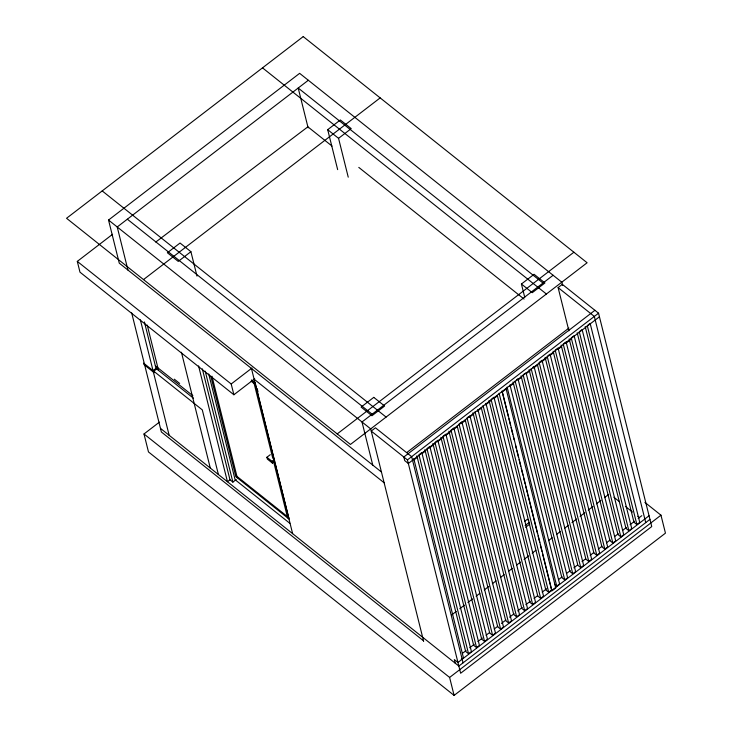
<?xml version="1.0" encoding="UTF-8"?>
<svg xmlns="http://www.w3.org/2000/svg" width="732" height="732" viewBox="0 0 732 732"><rect width="100%" height="100%" fill="white"/><g stroke="black" fill="none" stroke-linecap="round" stroke-linejoin="round"><path stroke-width="1.1" d="M381.436 472.003L119.27 263.154L108.528 220.048L299.635 73.337L561.801 282.195L562.624 285.507M308.318 80.264L117.221 226.966L127.963 270.071M254.69 378.792L233.883 394.758L79.98 272.167L77.299 261.388L112.582 234.304M337.653 169.623L327.698 129.683L340.353 119.966L351.214 128.622L338.559 138.339L348.24 177.171M143.499 279.587L380.164 97.896M190.906 251.689L178.251 261.406L167.39 252.75L180.045 243.033L190.906 251.689L196.99 276.092M153.043 370.648L156.666 367.867M157.389 368.443L153.766 371.225L154.123 372.661L143.984 364.582L143.628 363.145L202.288 409.874L218.401 474.537M644.892 502.372L660.969 515.191L665.452 533.152L454.096 695.4L148.477 451.937L143.994 433.975L159.42 422.135M233.883 394.758L231.193 383.989L252 368.013M202.334 368.873L229.985 479.799L227.46 481.748L198.573 365.909M229.985 479.799L232.886 482.113L236.262 479.515M274.939 461.16L272.414 463.1L267.345 459.065L266.896 457.271L270.273 454.682M272.414 463.1L271.965 461.306L274.491 459.367M521.422 284.016L534.076 274.299L544.947 282.955L532.283 292.672L521.422 284.016L524.743 297.329M337.223 433.911L573.897 252.229M553.108 275.269L362.001 421.971L372.753 465.076M568.892 330.818L558.113 287.585L562.332 284.345L598.547 313.195L651.745 526.555L460.638 673.257L407.44 459.897L371.234 431.057L375.452 427.817L411.659 456.658L463.063 662.835M406.8 452.532L568.92 328.073M594.924 310.304L403.817 457.015L404.714 460.611L408.337 463.493L599.444 316.782M407.44 459.897L598.547 313.195M412.363 459.833L413.8 458.735L463.411 657.729L461.261 659.376M445.138 434.671L442.988 436.327L492.599 635.312L495.473 633.116L445.861 434.122M468.471 416.764L467.034 417.862L516.646 616.856L519.519 614.651L469.907 415.657M491.803 398.849L493.231 397.75M516.563 379.844L518 378.746L567.611 577.731L564.747 579.936L561.847 577.63L513.059 381.948M524.579 373.686L523.142 374.793L572.763 573.778L575.627 571.582L526.015 372.588M532.594 367.537L534.031 366.439L583.642 565.424L580.778 567.629L577.877 565.324L529.09 369.642M547.911 355.779L549.339 354.681M565.369 342.375L563.219 344.022L612.84 543.016L615.703 540.811L566.092 341.826M587.988 325.017L590.138 323.361L639.75 522.355L636.886 524.56L633.985 522.245L585.197 326.573M414.01 459.833L417.752 456.96M422.163 453.575L425.887 450.711M429.51 447.938L434.03 444.47M437.562 441.753L442.165 438.221M445.715 435.494L450.244 432.017M453.867 429.236L457.527 426.427M461.114 423.672L465.671 420.177M469.267 417.423L473.805 413.937M477.41 411.164L481.94 407.687M485.554 404.915L490.092 401.429M493.688 398.666L497.339 395.866M509.966 386.176L513.644 383.348M518.1 379.926L521.797 377.09M526.235 373.686L529.95 370.831M533.573 368.05L538.093 364.573M541.607 361.882L546.127 358.415M549.741 355.642L553.493 352.76M557.876 349.393L561.645 346.501M565.955 343.198L570.173 339.959M524.78 521.248L527.314 519.308L528.76 520.461M525.146 525.494L529.364 522.264M525.594 527.296L529.812 524.057M451.617 614.981L456.265 611.412M459.769 608.722L464.399 605.172M467.922 602.463L472.533 598.922M476.075 596.205L479.771 593.368M484.227 589.946L488.811 586.433M492.371 583.688L496.04 580.879M500.523 577.438L504.174 574.629M508.676 571.18L512.308 568.389M516.829 564.921L520.452 562.139M524.066 559.367L528.586 555.899M532.201 553.118L535.851 550.318M548.469 540.628L552.157 537.8M556.613 534.378L560.3 531.542M564.747 528.138L568.453 525.283M571.976 522.584L576.606 519.025M580.11 516.334L584.758 512.775M588.244 510.094L592.911 506.517M596.388 503.845L600.908 500.377M604.458 497.65L608.676 494.411M462.478 653.337L466.101 650.565M469.724 647.783L474.254 644.306M477.877 641.525L482.406 638.048M486.03 635.266L489.653 632.485M494.182 629.008L497.806 626.226M501.429 623.444L505.958 619.967M509.582 617.186L514.111 613.709M517.725 610.927L522.255 607.45M525.878 604.669L530.407 601.192M534.031 598.41L537.654 595.628M542.183 592.151L546.712 588.684M558.489 579.643L562.112 576.862M566.641 573.385L570.265 570.603M573.888 567.822L577.502 565.04M582.032 561.563L585.655 558.781M590.184 555.304L593.808 552.523M598.337 549.046L601.96 546.264M606.489 542.787L610.113 540.006M614.642 536.529L618.266 533.747M622.795 530.279L626.418 527.498M630.042 524.716L634.571 521.239M638.194 518.457L641.808 515.676M468.553 653.777L471.426 651.572L421.815 452.577L418.942 454.782L468.553 653.777L465.662 651.471L416.874 455.789M476.569 647.619L479.442 645.423L429.83 446.428L426.957 448.634L476.569 647.619L473.677 645.313L424.889 449.64M484.584 641.47L487.457 639.265L437.846 440.271L434.973 442.476L484.584 641.47L481.693 639.164L432.905 443.482M500.615 629.163L503.488 626.958L453.877 427.964L451.003 430.169L500.615 629.163L497.723 626.857L448.936 431.175M508.63 623.005L511.503 620.809L461.892 421.815L459.019 424.02L508.63 623.005L505.739 620.699L457.226 426.134M472.982 412.72L521.77 608.393L524.661 610.698L527.534 608.502L477.923 409.508M481.272 407.669L529.785 602.244L532.676 604.55L535.549 602.344L485.938 403.35M489.013 400.413L537.8 596.086L540.692 598.392L543.565 596.196L493.954 397.202M497.303 395.362L545.816 589.937L548.707 592.243L551.58 590.038L542.485 553.557M554.554 584.356L556.732 586.085L559.596 583.889L509.984 384.895M588.793 561.481L591.657 559.275L542.046 360.281L539.173 362.486L588.793 561.481L585.893 559.166L537.38 364.6M545.12 357.335L593.908 553.017L596.809 555.323L599.673 553.118L550.061 354.132M604.824 549.174L607.688 546.969L558.077 347.975L555.204 350.18L604.824 549.174L601.924 546.859L553.136 351.186M620.855 536.867L623.719 534.662L574.108 335.668L571.235 337.873L620.855 536.867L617.954 534.552L569.167 338.879M628.87 530.709L631.734 528.504L582.123 329.519L579.25 331.715L628.87 530.709L625.97 528.403L577.182 332.731M649.055 515.776L457.948 662.487L454.325 659.596L455.222 663.192M649.952 519.372L458.845 666.074L160.473 428.376M454.096 695.4L449.613 677.439L660.969 515.191M155.779 242.045L307.87 126.828L331.989 146.043M558.113 287.585L594.329 316.434L645.734 522.611M542.979 283.037L298.198 88.032L308.117 127.825M262.504 67.856L546.401 294.008M327.698 129.683L338.559 138.339M358.79 167.399L524.066 299.059M613.938 497.275L619.235 501.502M625.421 506.425L632.485 512.052M637.782 516.28L639.548 517.68M612.84 543.016L609.939 540.71L561.151 345.037M102.196 190.915L386.093 417.075M572.763 573.778L569.862 571.472L521.074 375.8M127.341 219.197L372.13 414.202M108.528 220.048L370.694 428.897L423.654 641.333M254.132 379.213L384.126 482.772M251.469 379.981L255.029 382.809M251.689 380.457L255.239 383.284L274.226 459.449M251.158 381.189L255.596 384.721M77.299 261.388L231.193 383.989M516.646 616.856L513.754 614.551L465.241 419.976M174.298 379.167L179.66 383.44M155.367 365.863L192.891 395.756M492.599 635.312L489.708 633.006L440.92 437.333M193.513 398.272L155.989 368.379L144.414 321.961M266.896 457.271L271.965 461.306M235.503 475.224L288.728 517.625M289.854 523.325L235.091 479.698L208.712 373.924M423.526 640.82L161.36 431.972L131.669 312.884M143.994 433.975L449.613 677.439M587.265 325.566L636.886 524.56M547.188 356.328L596.809 555.323M531.158 368.635L580.778 567.629M515.127 380.942L564.747 579.936M507.111 387.1L556.732 586.085M501.969 391.044L508.31 416.471M508.859 418.686L510.515 425.319M511.064 427.534L512.72 434.168M513.269 436.373L514.093 439.694M515.474 445.221L516.298 448.533M516.847 450.747L518.503 457.381M519.052 459.586L520.708 466.22M521.257 468.434L522.913 475.068M523.462 477.282L525.119 483.907M525.668 486.121L527.324 492.755M527.873 494.969L537.526 533.655M538.075 535.87L539.731 542.504M540.28 544.718L541.936 551.352M499.096 393.249L548.707 592.243M491.081 399.407L540.692 598.392M483.065 405.555L532.676 604.55M475.05 411.713L524.661 610.698M257.152 388.536L257.975 391.867M275.049 462.761L289.085 519.061L235.86 476.66L210.816 376.202M251.442 368.443L292.635 533.665M253.784 382.131L272.78 458.296M273.603 461.608L287.639 517.908M211.987 376.257L237.305 477.813M205.225 371.179L232.886 482.113M181.417 352.229L210.294 468.068M147.233 325.081L158.524 370.401M140.361 319.811L169.156 435.302M303.222 36.6L66.548 218.282L350.445 444.443L587.11 262.761L303.222 36.6M373.768 397.366L361.114 407.074L371.975 415.73L384.629 406.013L373.768 397.366M506.151 388.967L502.353 391.885L551.965 590.88L555.762 587.961L506.151 388.967"/></g></svg>
